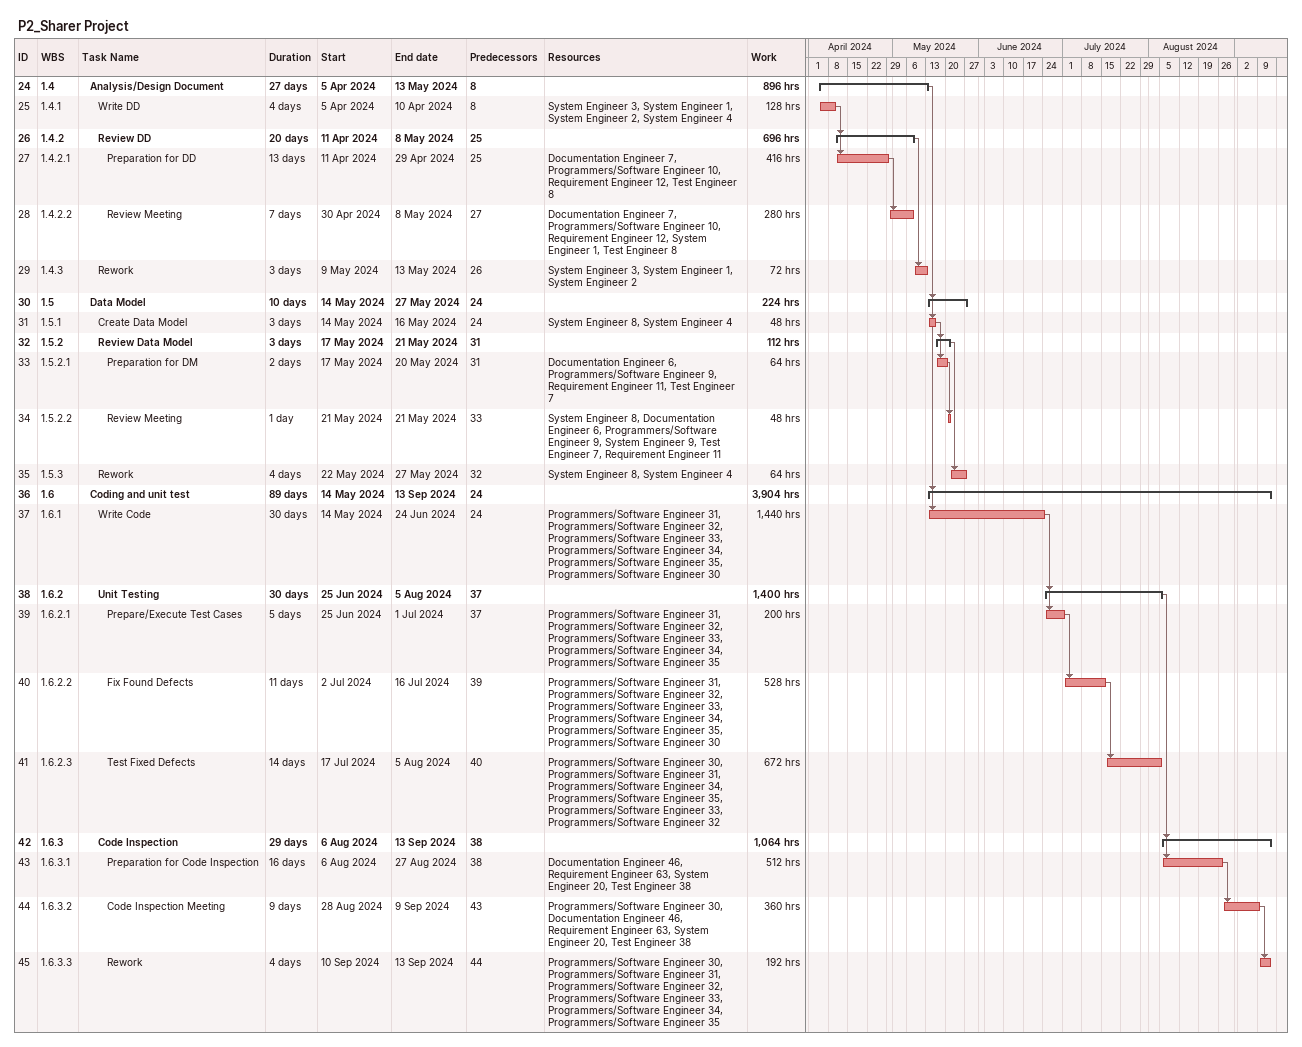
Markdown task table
P2_Sharer Project

| ID | WBS | Task | Duration | Start | Finish | Predecessors | Resources | Work (h) |
|---|---|---|---|---|---|---|---|---|
| 24 | 1.4 | **Analysis/Design Document** | 27d | 2024-04-05 | 2024-05-13 | 8 |  | 896 |
| 25 | 1.4.1 | Write DD | 4d | 2024-04-05 | 2024-04-10 | 8 | System Engineer 3, System Engineer 1, System Engineer 2, System Engineer 4 | 128 |
| 26 | 1.4.2 | **Review DD** | 20d | 2024-04-11 | 2024-05-08 | 25 |  | 696 |
| 27 | 1.4.2.1 | Preparation for DD | 13d | 2024-04-11 | 2024-04-29 | 25 | Documentation Engineer 7, Programmers/Software Engineer 10, Requirement Engineer 12, Test Engineer 8 | 416 |
| 28 | 1.4.2.2 | Review Meeting | 7d | 2024-04-30 | 2024-05-08 | 27 | Documentation Engineer 7, Programmers/Software Engineer 10, Requirement Engineer 12, System Engineer 1, Test Engineer 8 | 280 |
| 29 | 1.4.3 | Rework | 3d | 2024-05-09 | 2024-05-13 | 26 | System Engineer 3, System Engineer 1, System Engineer 2 | 72 |
| 30 | 1.5 | **Data Model** | 10d | 2024-05-14 | 2024-05-27 | 24 |  | 224 |
| 31 | 1.5.1 | Create Data Model | 3d | 2024-05-14 | 2024-05-16 | 24 | System Engineer 8, System Engineer 4 | 48 |
| 32 | 1.5.2 | **Review Data Model** | 3d | 2024-05-17 | 2024-05-21 | 31 |  | 112 |
| 33 | 1.5.2.1 | Preparation for DM | 2d | 2024-05-17 | 2024-05-20 | 31 | Documentation Engineer 6, Programmers/Software Engineer 9, Requirement Engineer 11, Test Engineer 7 | 64 |
| 34 | 1.5.2.2 | Review Meeting | 1d | 2024-05-21 | 2024-05-21 | 33 | System Engineer 8, Documentation Engineer 6, Programmers/Software Engineer 9, System Engineer 9, Test Engineer 7, Requirement Engineer 11 | 48 |
| 35 | 1.5.3 | Rework | 4d | 2024-05-22 | 2024-05-27 | 32 | System Engineer 8, System Engineer 4 | 64 |
| 36 | 1.6 | **Coding and unit test** | 89d | 2024-05-14 | 2024-09-13 | 24 |  | 3904 |
| 37 | 1.6.1 | Write Code | 30d | 2024-05-14 | 2024-06-24 | 24 | Programmers/Software Engineer 31, Programmers/Software Engineer 32, Programmers/Software Engineer 33, Programmers/Software Engineer 34, Programmers/Software Engineer 35, Programmers/Software Engineer 30 | 1440 |
| 38 | 1.6.2 | **Unit Testing** | 30d | 2024-06-25 | 2024-08-05 | 37 |  | 1400 |
| 39 | 1.6.2.1 | Prepare/Execute Test Cases | 5d | 2024-06-25 | 2024-07-01 | 37 | Programmers/Software Engineer 31, Programmers/Software Engineer 32, Programmers/Software Engineer 33, Programmers/Software Engineer 34, Programmers/Software Engineer 35 | 200 |
| 40 | 1.6.2.2 | Fix Found Defects | 11d | 2024-07-02 | 2024-07-16 | 39 | Programmers/Software Engineer 31, Programmers/Software Engineer 32, Programmers/Software Engineer 33, Programmers/Software Engineer 34, Programmers/Software Engineer 35, Programmers/Software Engineer 30 | 528 |
| 41 | 1.6.2.3 | Test Fixed Defects | 14d | 2024-07-17 | 2024-08-05 | 40 | Programmers/Software Engineer 30, Programmers/Software Engineer 31, Programmers/Software Engineer 34, Programmers/Software Engineer 35, Programmers/Software Engineer 33, Programmers/Software Engineer 32 | 672 |
| 42 | 1.6.3 | **Code Inspection** | 29d | 2024-08-06 | 2024-09-13 | 38 |  | 1064 |
| 43 | 1.6.3.1 | Preparation for Code Inspection | 16d | 2024-08-06 | 2024-08-27 | 38 | Documentation Engineer 46, Requirement Engineer 63, System Engineer 20, Test Engineer 38 | 512 |
| 44 | 1.6.3.2 | Code Inspection Meeting | 9d | 2024-08-28 | 2024-09-09 | 43 | Programmers/Software Engineer 30, Documentation Engineer 46, Requirement Engineer 63, System Engineer 20, Test Engineer 38 | 360 |
| 45 | 1.6.3.3 | Rework | 4d | 2024-09-10 | 2024-09-13 | 44 | Programmers/Software Engineer 30, Programmers/Software Engineer 31, Programmers/Software Engineer 32, Programmers/Software Engineer 33, Programmers/Software Engineer 34, Programmers/Software Engineer 35 | 192 |
